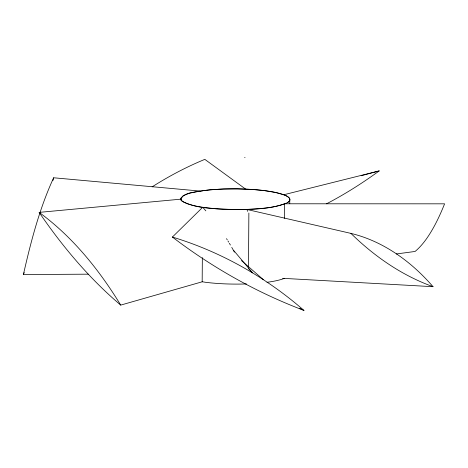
<?xml version="1.0" encoding="UTF-8"?>
<svg xmlns="http://www.w3.org/2000/svg" width="468" height="468" viewBox="0 0 468 468"><rect width="100%" height="100%" fill="white"/><g stroke="black" fill="none" stroke-linecap="round" stroke-linejoin="round"><path stroke-width="0.7" d="M202.34 257.652L202.17 281.742L205.3 282.262A54.61 10.419 0.4 0 0 246.449 283.936M248.496 267.029L248.871 213.004M284.602 218.386L284.632 203.779M289.75 203.709L289.774 200.058M181.116 200.479A321.773 148.52 84.5 0 1 180.864 199.163C184.07 191.763 196.507 192.354 203.393 190.646A54.153 10.331 0.4 0 1 245.688 189.154L253.644 189.534A54.61 10.419 0.4 0 1 274.125 192.172L276.88 192.763A54.61 10.419 0.4 0 1 287.282 202.72M52.972 180.467L53.645 177.776L200.064 191.067M53.645 177.776C39.441 208.57 30.9 241.593 23.4 274.546L88.329 274.178M172.399 237.054C220.843 251.749 265.847 277.179 303.966 310.424A506.394 496.922 1.1 0 1 246.888 284.696C220.779 270.937 195.858 254.949 172.399 237.054L202.691 207.283L214.414 208.629A45.191 8.623 0.4 0 0 223.417 209.237L242.225 209.524A45.203 8.623 0.4 0 0 251.445 209.196C262.63 208.424 274.09 207.704 284.702 203.785L444.6 203.826C439.978 215.303 434.719 226.6 427.81 236.896A506.394 109.641 88 0 1 415.057 251.462L396.273 253.978M283.696 194.746L275.535 192.465L264.625 190.64L251.714 189.4L237.674 188.826L223.47 188.967L210.068 189.803L198.379 191.283L189.201 193.302L183.158 195.723L180.666 198.385L181.888 201.105C197.356 209.26 215.76 208.476 232.766 209.617C251.023 209.219 270.171 209.781 287.352 202.726A54.61 10.419 0.4 0 0 283.766 194.752L379.215 170.896C362.484 183.099 344.934 194.214 326.559 203.796M152.112 186.872C168.849 176.214 186.48 166.947 204.82 159.366L245.688 189.154M361.144 175.746L379.215 170.896M205.85 210.846A222.47 214.859 44 0 0 202.691 207.277L198.555 206.593A45.191 8.623 0.4 0 1 192.184 205.218L187.089 203.662L183.514 201.971A45.191 8.623 0.4 0 1 181.479 200.199L180.864 199.163L39.154 212.384C53.165 232.953 68.48 252.656 85.322 270.984A506.394 308.851 81.7 0 0 120.715 305.101L202.568 281.689M244.612 157.581L245.062 157.576M282.66 278.32L433.029 286.691C411.46 261.7 383.368 241.201 350.906 233.386L246.969 209.477A321.773 238.504 -77 0 0 247.642 211.372M299.397 308.219L303.966 310.424M39.154 212.384C72.692 236.902 99.187 269.837 120.715 305.095M241.511 260.612L263.297 279.607M350.906 233.386C364.976 247.162 380.478 259.518 397.373 269.667A506.394 310.676 -80.8 0 0 433.029 286.697M248.572 268.72L252.562 272.85L233.555 250.304M284.497 278.296A54.61 10.419 0.4 0 1 266.994 282.303M226.512 238.657A222.47 214.859 44 0 1 227.232 239.803M227.951 240.961A222.47 214.859 44 0 1 228.659 242.12M229.361 243.284A222.47 214.859 44 0 1 230.396 245.033M231.759 247.385A222.47 214.859 44 0 1 234.392 252.135M180.864 199.163A222.47 103.416 84.5 0 1 181.344 200.409M24.201 272.587A506.394 111.916 -87.2 0 1 23.4 274.552"/></g></svg>
